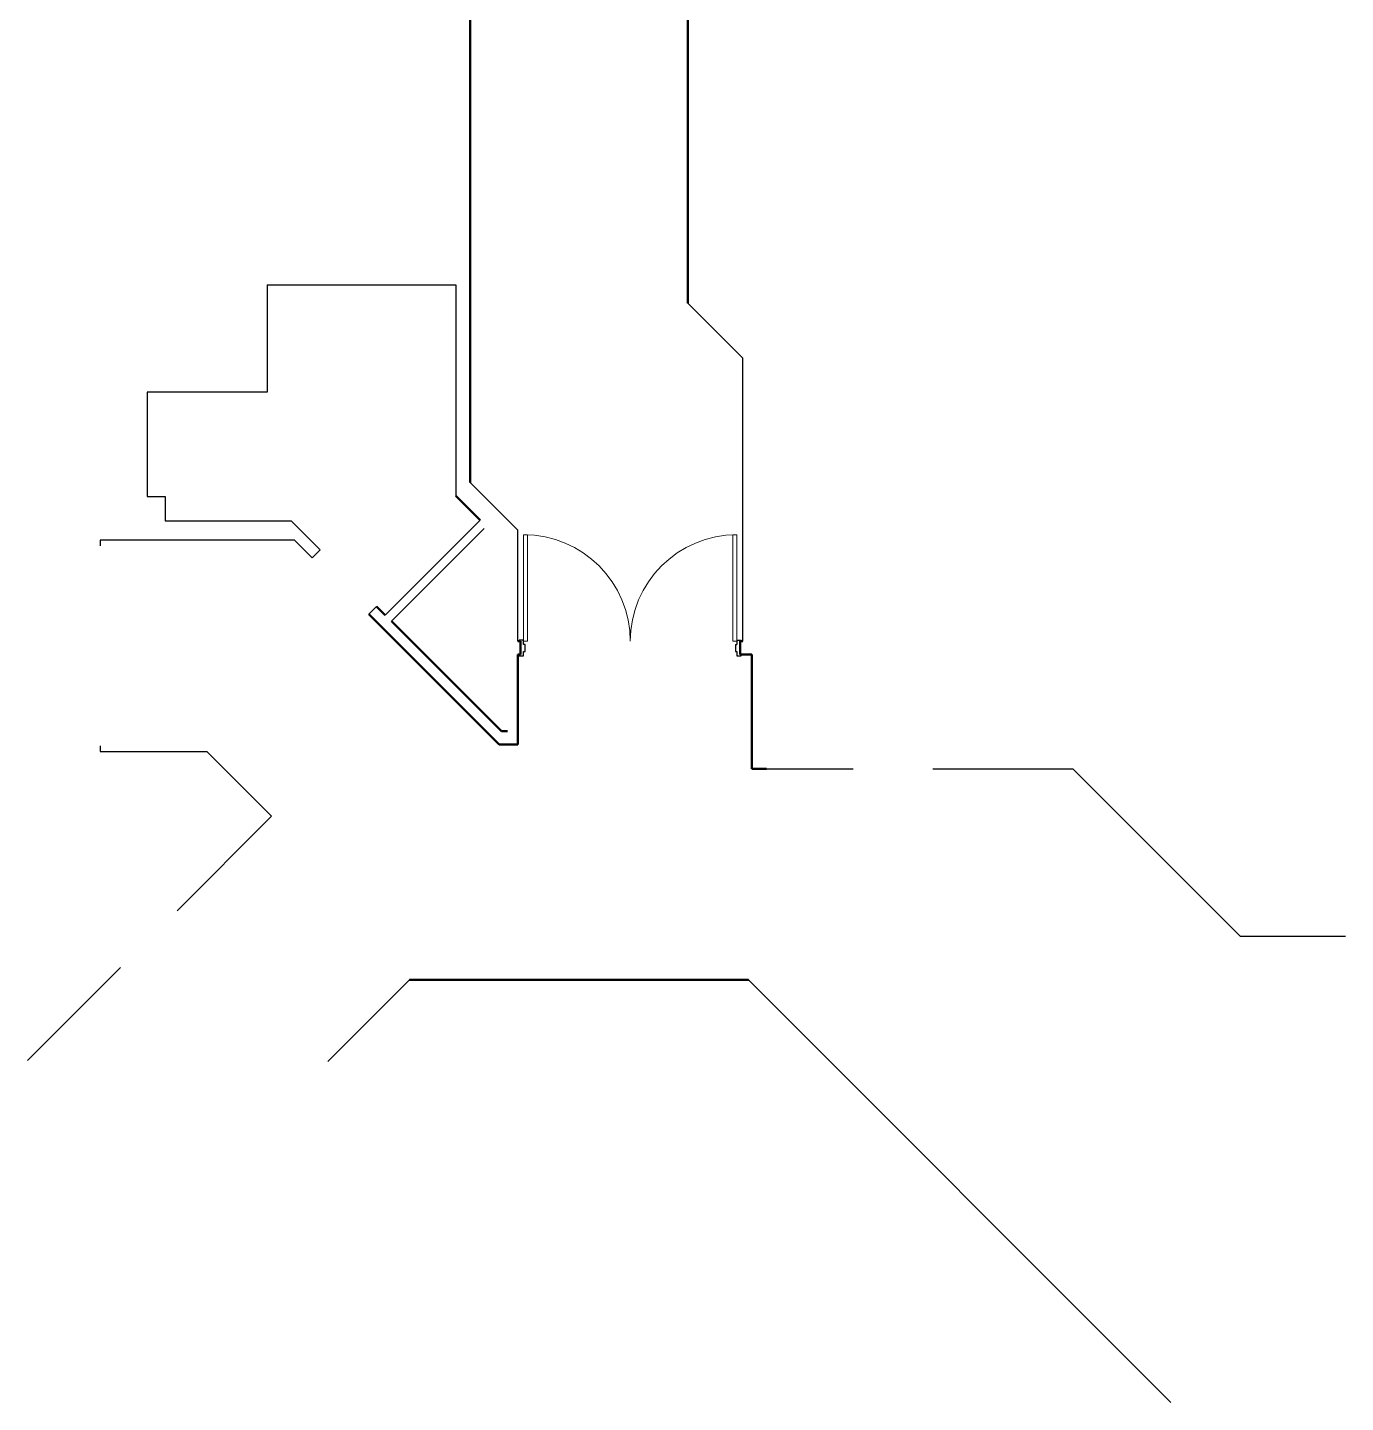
# Model space of a CAD drawing. Header units: inches. Extents: x -1169 to 5569, y -44 to 4300.
# Drawn here: x -1169 to -575, y 2250 to 2869 of the extents above; entities that cross this region are included whole.
import ezdxf

# ---------------------------------------------------------------- set-up
doc = ezdxf.new("R2010")
doc.units = ezdxf.units.IN
doc.header["$LTSCALE"] = 96
doc.header["$MEASUREMENT"] = 0
doc.layers.get('DEFPOINTS').update_dxf_attribs({"color": 31, "linetype": 'CONTINUOUS'})

msp = doc.modelspace()

# ---------------------------------------------------------------- linework, layer by layer
at = {"layer": 'DEFPOINTS', "lineweight": 50}
for p, q in [((-871.72, 3180.08), (-871.72, 2744.83)), ((-969.72, 3109.58), (-969.72, 2664.08)), ((-976.11, 2658.15), (-965.14, 2647.19)), ((-1011.81, 2608.3), (-1007.92, 2604.41)), ((-1015.35, 2604.77), (-956.66, 2546.08)), ((-1005.12, 2601.61), (-955.59, 2552.08)), ((-947.1, 2592.58), (-948.22, 2592.58)), ((-947.1, 2586.58), (-947.1, 2592.58)), ((-846.97, 2592.58), (-848.1, 2592.58)), ((-848.1, 2592.58), (-848.1, 2586.58)), ((-948.16, 2586.58), (-947.1, 2586.58)), ((-948.16, 2586.58), (-948.16, 2546.08)), ((-848.1, 2586.58), (-842.78, 2586.58)), ((-842.78, 2586.58), (-842.78, 2535.08)), ((-955.59, 2552.08), (-952.87, 2552.08)), ((-956.66, 2546.08), (-948.16, 2546.08)), ((-836.2, 2535.08), (-842.78, 2535.08)), ((-997.01, 2440.08), (-844.41, 2440.08))]:
    msp.add_line(p, q, dxfattribs=at)
at = {"layer": 'DEFPOINTS'}
for p, q in [((-1061.11, 2753.09), (-976.11, 2753.09)), ((-1061.11, 2753.09), (-1061.11, 2704.84)), ((-976.11, 2753.09), (-976.11, 2658.15)), ((-846.97, 2720.08), (-871.72, 2744.83)), ((-846.97, 2592.58), (-846.97, 2720.08)), ((-1061.11, 2704.84), (-1115.11, 2704.84)), ((-1115.11, 2704.84), (-1115.11, 2657.84)), ((-948.22, 2642.58), (-969.72, 2664.08)), ((-1115.11, 2657.84), (-1107.11, 2657.84)), ((-1107.11, 2657.84), (-1107.11, 2646.84)), ((-1107.11, 2646.84), (-1050.36, 2646.84)), ((-1050.36, 2646.84), (-1037.27, 2633.76)), ((-965.14, 2647.19), (-1007.92, 2604.41)), ((-1048.76, 2638.18), (-1136.26, 2638.18)), ((-1136.26, 2638.18), (-1136.26, 2635.55)), ((-1040.81, 2630.22), (-1048.76, 2638.18)), ((-963.37, 2643.36), (-1005.12, 2601.61)), ((-948.22, 2592.58), (-948.22, 2642.58)), ((-1040.81, 2630.22), (-1037.27, 2633.76)), ((-1015.35, 2604.77), (-1011.81, 2608.3)), ((-1011.81, 2608.3), (-1007.92, 2604.41)), ((-947.6, 2593.08), (-947.6, 2592.58)), ((-945.6, 2593.08), (-947.6, 2593.08)), ((-947.1, 2592.58), (-947.6, 2592.58)), ((-947.1, 2586.58), (-947.1, 2592.58)), ((-945.6, 2591.14), (-945.6, 2593.08)), ((-944.97, 2591.14), (-945.6, 2591.14)), ((-944.97, 2588.01), (-944.97, 2591.14)), ((-850.22, 2591.14), (-850.22, 2588.01)), ((-850.22, 2591.14), (-849.59, 2591.14)), ((-850.22, 2591.14), (-850.22, 2588.01)), ((-849.6, 2593.08), (-849.6, 2591.14)), ((-849.6, 2593.08), (-847.6, 2593.08)), ((-849.59, 2593.08), (-849.59, 2591.14)), ((-847.6, 2592.58), (-847.6, 2593.08)), ((-947.6, 2586.58), (-947.1, 2586.58)), ((-947.6, 2586.58), (-947.6, 2586.08)), ((-947.6, 2586.08), (-945.6, 2586.08)), ((-945.6, 2586.08), (-945.6, 2588.01)), ((-945.6, 2588.01), (-944.97, 2588.01)), ((-850.22, 2588.01), (-849.6, 2588.01)), ((-849.6, 2588.01), (-849.6, 2586.08)), ((-849.6, 2586.08), (-847.6, 2586.08)), ((-847.6, 2586.08), (-847.6, 2586.58)), ((-1136.26, 2545.55), (-1136.26, 2542.93)), ((-1136.26, 2542.93), (-1088.26, 2542.93)), ((-1088.26, 2542.93), (-1059.09, 2513.76)), ((-842.78, 2535.08), (-797.28, 2535.08)), ((-761.28, 2535.08), (-698.28, 2535.08)), ((-698.28, 2535.08), (-622.98, 2459.77)), ((-1059.09, 2513.76), (-1101.7, 2471.16)), ((-622.98, 2459.77), (-575.49, 2459.77)), ((-1127.15, 2445.7), (-1169.05, 2403.8)), ((-997.01, 2440.08), (-1033.81, 2403.27)), ((-844.41, 2440.08), (-654.1, 2249.77))]:
    msp.add_line(p, q, dxfattribs=at)
at = {"layer": 'DEFPOINTS', "lineweight": 9}
for p, q in [((-945.6, 2640.58), (-943.85, 2640.58)), ((-945.6, 2593.08), (-945.6, 2640.58)), ((-943.85, 2640.58), (-943.85, 2592.58)), ((-851.35, 2640.58), (-851.35, 2592.58)), ((-849.6, 2640.58), (-851.35, 2640.58)), ((-849.6, 2593.08), (-849.6, 2640.58)), ((-943.85, 2592.58), (-945.6, 2592.58)), ((-851.35, 2592.58), (-849.6, 2592.58))]:
    msp.add_line(p, q, dxfattribs=at)
for centre, start, end in [((-945.6, 2592.58), 0, 90), ((-849.6, 2592.58), 90, 180)]:
    msp.add_arc(centre, 48, start, end, dxfattribs=at)

doc.saveas('drawing.dxf')
